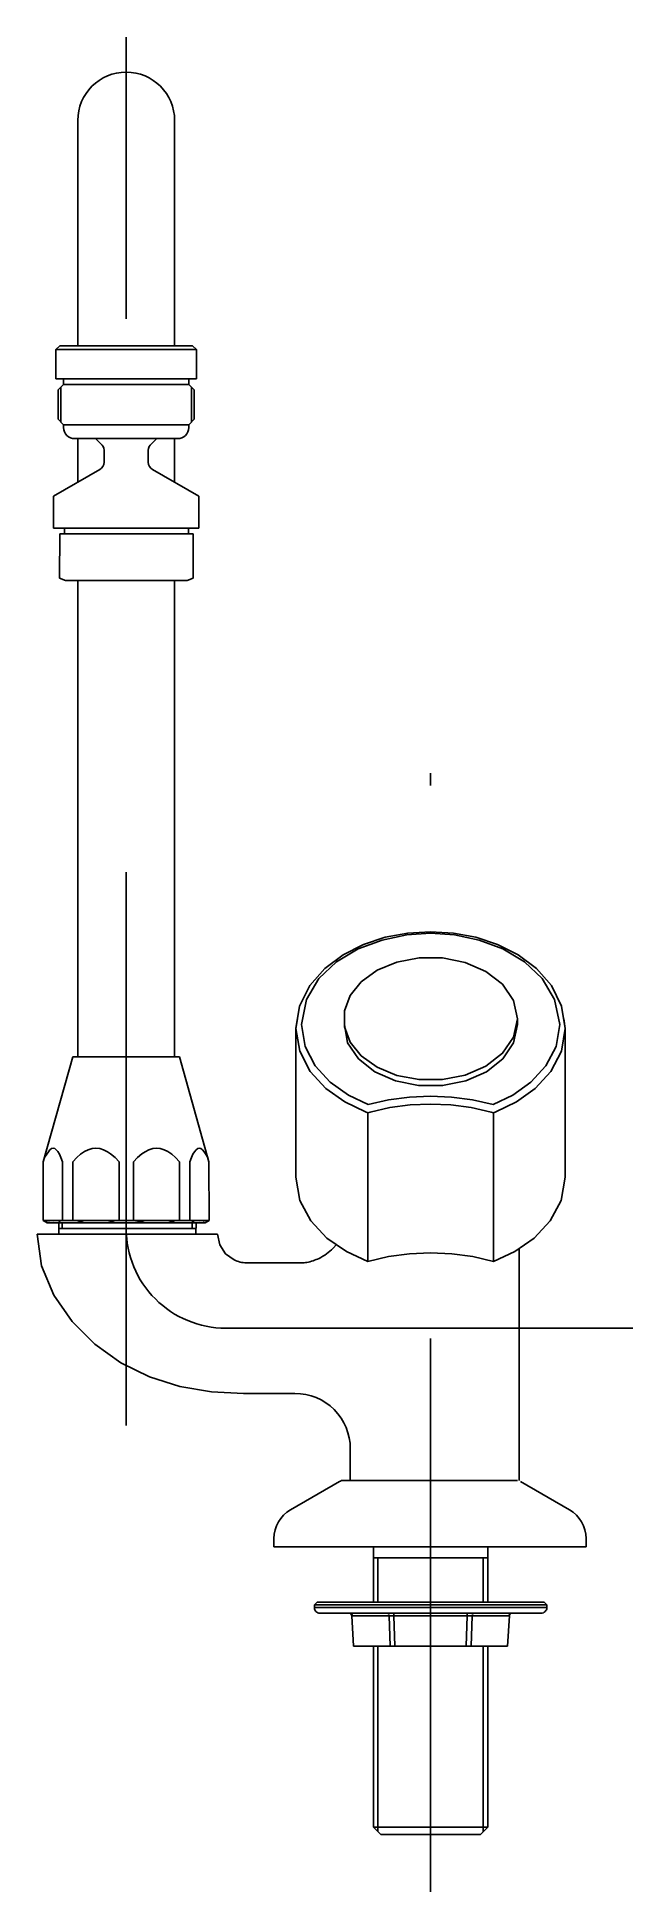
# Model space of a CAD drawing. Extents: x 76.526 to 76.634, y -44.258 to -43.922.
import ezdxf

# ---------------------------------------------------------------- set-up
doc = ezdxf.new("R2010")
doc.units = 0
doc.header["$LTSCALE"] = 0.2
doc.header["$MEASUREMENT"] = 0
doc.linetypes.add('AXES', pattern=[0.54, 0.3, -0.08, 0.08, -0.08])
doc.linetypes.add('CONTINU', pattern=[0])
doc.layers.get('0').update_dxf_attribs({"linetype": 'CONTINUOUS'})
doc.layers.add('DECA_EIXOS', color=5, linetype='AXES')

msp = doc.modelspace()

# ---------------------------------------------------------------- linework, layer by layer
at = {"linetype": 'CONTINU'}
for points in [[(76.55131, -43.93742, 0.999984), (76.53381, -43.93742)], [(76.53126, -43.99292, 0.414214), (76.53326, -43.99492)], [(76.55186, -43.99492, 0.414214), (76.55386, -43.99292)], [(76.53704, -43.99492, 0.045659), (76.538, -43.99584)], [(76.53856, -43.99701, 0.230802), (76.538, -43.99584)], [(76.54712, -43.99585, 0.227744), (76.54656, -43.99701)], [(76.54712, -43.99585, 0.046026), (76.54809, -43.99492)], [(76.53781, -44.00048, 0.267952), (76.53856, -43.99918)], [(76.54656, -43.99918, 0.267941), (76.54731, -44.00048)], [(76.57741, -44.14309, 0.084812), (76.57995, -44.14126)], [(76.56207, -44.14338, 0.108157), (76.56427, -44.14391)], [(76.57428, -44.14391, 0.039299), (76.5752, -44.14382)], [(76.5752, -44.14382, 0.070487), (76.57741, -44.14309)], [(76.58306, -44.17751, 0.414215), (76.57306, -44.16751)], [(76.58188, -44.18322, 0.131653), (76.58108, -44.18344)], [(76.57225, -44.18854, 0.268069), (76.56925, -44.19373)], [(76.62565, -44.19373, 0.268069), (76.62265, -44.18854)], [(76.57656, -44.20622, 0.414231), (76.57756, -44.20722)], [(76.58333, -44.20769, 0.398446), (76.58283, -44.20722)], [(76.6123, -44.20722, 0.398514), (76.6118, -44.20769)], [(76.61756, -44.20722, 0.414803), (76.61856, -44.20622)]]:
    msp.add_lwpolyline(points, format="xyb", dxfattribs=at)
for points in [[(76.53381, -43.97812), (76.53381, -43.93742)], [(76.55131, -43.97812), (76.55131, -43.93742)], [(76.52986, -43.97883), (76.53057, -43.97812)], [(76.52986, -43.97883), (76.55526, -43.97883)], [(76.52986, -43.98412), (76.52986, -43.97883)], [(76.53057, -43.97812), (76.55455, -43.97812)], [(76.53381, -43.97812), (76.55131, -43.97812)], [(76.55526, -43.97883), (76.55455, -43.97812)], [(76.55526, -43.98412), (76.55526, -43.97883)], [(76.53126, -43.98412), (76.52986, -43.98412)], [(76.54256, -43.98412), (76.52986, -43.98412)], [(76.53126, -43.98512), (76.53026, -43.98612)], [(76.53026, -43.99142), (76.53026, -43.98612)], [(76.53076, -43.99192), (76.53076, -43.98562)], [(76.53126, -43.98512), (76.53126, -43.98412)], [(76.53126, -43.98512), (76.55386, -43.98512)], [(76.54256, -43.98412), (76.55526, -43.98412)], [(76.55386, -43.98512), (76.55386, -43.98412)], [(76.55486, -43.98612), (76.55386, -43.98512)], [(76.55436, -43.99192), (76.55436, -43.98562)], [(76.55486, -43.99142), (76.55486, -43.98612)], [(76.53126, -43.99242), (76.53026, -43.99142)], [(76.55386, -43.99242), (76.53126, -43.99242)], [(76.53126, -43.99292), (76.53126, -43.99242)], [(76.55486, -43.99142), (76.55386, -43.99242)], [(76.55386, -43.99292), (76.55386, -43.99242)], [(76.54256, -43.99492), (76.53326, -43.99492)], [(76.53381, -44.00279), (76.53381, -43.99492)], [(76.53856, -43.99918), (76.53856, -43.99701)], [(76.55186, -43.99492), (76.54256, -43.99492)], [(76.54656, -43.99918), (76.54656, -43.99701)], [(76.55131, -44.00279), (76.55131, -43.99492)], [(76.53781, -44.00048), (76.52942, -44.00532)], [(76.5557, -44.00532), (76.54731, -44.00048)], [(76.52942, -44.01113), (76.52942, -44.00532)], [(76.5557, -44.01113), (76.5557, -44.00532)], [(76.52942, -44.01113), (76.54256, -44.01113)], [(76.53055, -44.01214), (76.53054, -44.02014)], [(76.53055, -44.01214), (76.54256, -44.01215)], [(76.5314, -44.01113), (76.5314, -44.01214)], [(76.54256, -44.01113), (76.5557, -44.01113)], [(76.54256, -44.01215), (76.55465, -44.01216)], [(76.5538, -44.01113), (76.5538, -44.01216)], [(76.55465, -44.01216), (76.55464, -44.02016)], [(76.53054, -44.02014), (76.5316, -44.02054)], [(76.5316, -44.02054), (76.55359, -44.02056)], [(76.53381, -44.10667), (76.53381, -44.02055)], [(76.55131, -44.10667), (76.55131, -44.02056)], [(76.55359, -44.02056), (76.55464, -44.02016)], [(76.59756, -44.08405), (76.59344, -44.0843), (76.58937, -44.08506), (76.58545, -44.08636), (76.58176, -44.08822), (76.57844, -44.0907), (76.57572, -44.0938), (76.57388, -44.09749), (76.57321, -44.10156)], [(76.57421, -44.10085), (76.57517, -44.09631), (76.57739, -44.09253), (76.58059, -44.08949), (76.58449, -44.08717), (76.5888, -44.08555), (76.59326, -44.08461), (76.59756, -44.08434)], [(76.59756, -44.08405), (76.60169, -44.0843), (76.60576, -44.08506), (76.60968, -44.08636), (76.61337, -44.08822), (76.61669, -44.0907), (76.61941, -44.0938), (76.62125, -44.09749), (76.62191, -44.10156)], [(76.62091, -44.10085), (76.61996, -44.09631), (76.61774, -44.09253), (76.61454, -44.08949), (76.61064, -44.08717), (76.60633, -44.08555), (76.60187, -44.08461), (76.59756, -44.08434)], [(76.5735, -44.0998), (76.57321, -44.10156)], [(76.58626, -44.1153), (76.58271, -44.1136), (76.57943, -44.11125), (76.57673, -44.1083), (76.5749, -44.10481), (76.57421, -44.10085)], [(76.582, -44.10085), (76.582, -44.09979)], [(76.582, -44.10085), (76.58256, -44.10412), (76.58451, -44.10702), (76.58748, -44.10936), (76.5912, -44.111), (76.59539, -44.11185), (76.59974, -44.11185), (76.60393, -44.111), (76.60765, -44.10936), (76.61062, -44.10702), (76.61257, -44.10412), (76.61326, -44.10085)], [(76.60887, -44.1153), (76.61242, -44.1136), (76.6157, -44.11125), (76.6184, -44.1083), (76.62023, -44.10481), (76.62091, -44.10085)], [(76.61326, -44.10085), (76.61326, -44.09979)], [(76.62163, -44.0998), (76.62191, -44.10156)], [(76.57321, -44.10156), (76.57392, -44.10567), (76.57583, -44.10932), (76.57864, -44.11239), (76.58204, -44.11482), (76.58579, -44.11663)], [(76.57321, -44.10156), (76.57321, -44.12843)], [(76.62191, -44.10156), (76.62121, -44.10567), (76.6193, -44.10932), (76.61649, -44.11239), (76.61309, -44.11482), (76.60934, -44.11663)], [(76.62191, -44.10156), (76.62191, -44.12843)], [(76.53291, -44.10667), (76.52756, -44.12567)], [(76.54256, -44.10667), (76.53291, -44.10667)], [(76.54256, -44.10667), (76.55221, -44.10667)], [(76.55221, -44.10667), (76.55751, -44.12567)], [(76.59756, -44.11379), (76.59376, -44.11396), (76.58998, -44.11446), (76.58626, -44.1153)], [(76.59756, -44.11379), (76.60137, -44.11396), (76.60515, -44.11446), (76.60887, -44.1153)], [(76.58579, -44.11663), (76.5862, -44.11679)], [(76.5862, -44.11679), (76.58663, -44.11666)], [(76.5862, -44.11679), (76.5862, -44.14366)], [(76.58663, -44.11666), (76.59022, -44.11585), (76.59388, -44.11537), (76.59756, -44.1152)], [(76.6085, -44.11666), (76.6049, -44.11585), (76.60125, -44.11537), (76.59756, -44.1152)], [(76.60893, -44.11679), (76.6085, -44.11666)], [(76.60934, -44.11663), (76.60893, -44.11679)], [(76.60893, -44.11679), (76.60893, -44.14366)], [(76.52822, -44.12427), (76.52779, -44.12486)], [(76.5285, -44.12381), (76.52822, -44.12427)], [(76.52878, -44.12347), (76.5285, -44.12381)], [(76.52907, -44.12326), (76.52878, -44.12347)], [(76.52935, -44.12319), (76.52907, -44.12326)], [(76.52964, -44.12326), (76.52935, -44.12319)], [(76.52991, -44.12346), (76.52964, -44.12326)], [(76.5302, -44.12379), (76.52991, -44.12346)], [(76.5305, -44.12429), (76.5302, -44.12379)], [(76.53078, -44.12489), (76.5305, -44.12429)], [(76.53433, -44.12429), (76.53364, -44.12489)], [(76.53505, -44.12379), (76.53433, -44.12429)], [(76.53572, -44.12347), (76.53505, -44.12379)], [(76.53641, -44.12326), (76.53572, -44.12347)], [(76.53709, -44.12319), (76.53641, -44.12326)], [(76.53778, -44.12326), (76.53709, -44.12319)], [(76.53846, -44.12347), (76.53778, -44.12326)], [(76.53916, -44.12381), (76.53846, -44.12347)], [(76.53972, -44.1242), (76.53916, -44.12381)], [(76.54054, -44.12489), (76.53972, -44.1242)], [(76.54459, -44.12489), (76.54541, -44.1242)], [(76.54541, -44.1242), (76.54597, -44.12381)], [(76.54597, -44.12381), (76.54666, -44.12347)], [(76.54666, -44.12347), (76.54735, -44.12326)], [(76.54735, -44.12326), (76.54804, -44.12319)], [(76.54804, -44.12319), (76.54872, -44.12326)], [(76.54872, -44.12326), (76.54941, -44.12347)], [(76.54941, -44.12347), (76.55008, -44.12379)], [(76.55008, -44.12379), (76.5508, -44.12429)], [(76.5508, -44.12429), (76.55149, -44.12489)], [(76.55435, -44.12489), (76.55463, -44.12429)], [(76.55463, -44.12429), (76.55492, -44.12381)], [(76.55492, -44.12381), (76.55522, -44.12346)], [(76.55522, -44.12346), (76.55549, -44.12326)], [(76.55549, -44.12326), (76.55578, -44.12319)], [(76.55578, -44.12319), (76.55606, -44.12326)], [(76.55606, -44.12326), (76.55635, -44.12347)], [(76.55635, -44.12347), (76.55663, -44.12381)], [(76.55663, -44.12381), (76.55687, -44.1242)], [(76.55687, -44.1242), (76.55733, -44.12486)], [(76.52779, -44.12486), (76.52756, -44.12567)], [(76.52756, -44.13624), (76.52756, -44.12567)], [(76.53108, -44.12567), (76.53078, -44.12489)], [(76.53108, -44.13624), (76.53108, -44.12567)], [(76.53364, -44.12489), (76.53291, -44.12567)], [(76.53291, -44.13624), (76.53291, -44.12567)], [(76.54127, -44.12567), (76.54054, -44.12489)], [(76.54127, -44.13624), (76.54127, -44.12567)], [(76.54386, -44.12567), (76.54459, -44.12489)], [(76.54386, -44.13624), (76.54386, -44.12567)], [(76.55149, -44.12489), (76.55222, -44.12567)], [(76.55222, -44.13624), (76.55222, -44.12567)], [(76.55405, -44.12567), (76.55435, -44.12489)], [(76.55405, -44.13624), (76.55405, -44.12567)], [(76.55733, -44.12486), (76.55751, -44.12567)], [(76.55756, -44.13624), (76.55751, -44.12567)], [(76.57321, -44.12843), (76.57395, -44.13262), (76.57593, -44.13633), (76.57884, -44.13944), (76.58236, -44.14187), (76.5862, -44.14366)], [(76.62191, -44.12843), (76.62118, -44.13262), (76.6192, -44.13633), (76.61629, -44.13944), (76.61277, -44.14187), (76.60893, -44.14366)], [(76.54256, -44.13624), (76.52756, -44.13624)], [(76.52831, -44.13667), (76.52756, -44.13624)], [(76.52789, -44.13624), (76.52756, -44.13624)], [(76.52831, -44.13667), (76.52789, -44.13624)], [(76.52826, -44.13648), (76.52831, -44.13667)], [(76.54256, -44.13667), (76.52831, -44.13667)], [(76.52878, -44.13667), (76.52851, -44.13654)], [(76.52907, -44.13667), (76.52878, -44.13667)], [(76.52935, -44.13664), (76.52907, -44.13667)], [(76.52992, -44.13667), (76.52963, -44.13667)], [(76.53036, -44.13667), (76.52992, -44.13667)], [(76.53048, -44.13647), (76.53036, -44.13667)], [(76.53036, -44.13871), (76.53036, -44.13667)], [(76.53036, -44.13771), (76.55519, -44.13771)], [(76.53078, -44.13624), (76.53048, -44.13647)], [(76.53108, -44.13624), (76.53078, -44.13624)], [(76.53101, -44.13771), (76.53101, -44.13667)], [(76.53364, -44.13624), (76.53291, -44.13624)], [(76.53435, -44.13647), (76.53364, -44.13624)], [(76.53505, -44.13667), (76.53435, -44.13647)], [(76.53574, -44.13667), (76.53505, -44.13667)], [(76.53641, -44.13667), (76.53574, -44.13667)], [(76.53709, -44.13667), (76.53641, -44.13667)], [(76.53777, -44.13667), (76.53709, -44.13667)], [(76.53845, -44.13667), (76.53777, -44.13667)], [(76.53913, -44.13667), (76.53845, -44.13667)], [(76.53983, -44.13647), (76.53913, -44.13667)], [(76.54054, -44.13624), (76.53983, -44.13647)], [(76.54127, -44.13624), (76.54054, -44.13624)], [(76.54256, -44.13624), (76.55756, -44.13624)], [(76.54256, -44.13667), (76.55681, -44.13667)], [(76.54386, -44.13624), (76.54459, -44.13637)], [(76.54459, -44.13637), (76.5453, -44.13647)], [(76.5453, -44.13647), (76.546, -44.13667)], [(76.546, -44.13667), (76.54668, -44.13667)], [(76.54668, -44.13667), (76.54735, -44.13667)], [(76.54735, -44.13667), (76.54804, -44.13667)], [(76.54804, -44.13667), (76.54871, -44.13667)], [(76.54871, -44.13667), (76.54941, -44.13667)], [(76.54941, -44.13667), (76.5501, -44.13667)], [(76.5501, -44.13667), (76.55077, -44.13647)], [(76.55077, -44.13647), (76.55149, -44.13624)], [(76.55149, -44.13624), (76.55222, -44.13624)], [(76.55405, -44.13624), (76.55435, -44.13624)], [(76.55435, -44.13624), (76.55464, -44.13647)], [(76.55451, -44.13771), (76.55451, -44.13667)], [(76.55464, -44.13647), (76.55493, -44.13667)], [(76.55493, -44.13667), (76.55522, -44.13667)], [(76.55516, -44.13871), (76.55522, -44.13667)], [(76.55522, -44.13667), (76.5555, -44.13667)], [(76.55578, -44.13664), (76.55606, -44.13667)], [(76.55606, -44.13667), (76.55635, -44.13667)], [(76.55635, -44.13667), (76.55663, -44.13654)], [(76.55681, -44.13667), (76.55756, -44.13624)], [(76.55681, -44.13667), (76.55724, -44.13624)], [(76.55687, -44.13648), (76.55681, -44.13667)], [(76.55724, -44.13624), (76.55756, -44.13624)], [(76.52646, -44.13871), (76.52726, -44.14443), (76.52947, -44.14977), (76.53277, -44.15451), (76.53687, -44.15859), (76.54158, -44.16195), (76.54676, -44.16453), (76.55227, -44.16627), (76.55799, -44.16721), (76.56376, -44.1675)], [(76.54259, -44.13871), (76.52646, -44.13871)], [(76.55907, -44.13871), (76.54259, -44.13871)], [(76.55907, -44.13871), (76.55947, -44.14064), (76.56052, -44.14225), (76.56207, -44.14338)], [(76.57995, -44.14126), (76.58054, -44.14061)], [(76.61356, -44.14133), (76.61356, -44.15519)], [(76.61356, -44.14133), (76.61356, -44.18322)], [(76.56427, -44.14391), (76.57428, -44.14391)], [(76.5862, -44.14366), (76.58993, -44.14277), (76.59374, -44.14225), (76.59756, -44.14207)], [(76.60893, -44.14366), (76.6052, -44.14277), (76.60139, -44.14225), (76.59756, -44.14207)], [(76.61355, -44.1564), (76.61356, -44.15571)], [(76.61356, -44.15519), (76.61356, -44.15571)], [(76.61356, -44.15557), (76.61356, -44.15585)], [(76.56376, -44.1675), (76.56431, -44.16751)], [(76.57306, -44.16751), (76.56431, -44.16751)], [(76.58306, -44.18322), (76.58306, -44.17751)], [(76.58306, -44.18125), (76.58306, -44.18322)], [(76.58108, -44.18344), (76.57225, -44.18854)], [(76.61325, -44.18322), (76.58188, -44.18322)], [(76.61206, -44.18322), (76.58306, -44.18322)], [(76.61382, -44.18344), (76.62265, -44.18854)], [(76.56925, -44.19373), (76.56925, -44.19522)], [(76.62565, -44.19373), (76.62565, -44.19522)], [(76.56925, -44.19522), (76.62565, -44.19522)], [(76.58724, -44.20522), (76.58724, -44.19522)], [(76.60789, -44.19722), (76.58724, -44.19722)], [(76.58804, -44.20522), (76.58804, -44.19722)], [(76.60709, -44.20522), (76.60709, -44.19722)], [(76.60789, -44.20522), (76.60789, -44.19522)], [(76.57656, -44.20572), (76.57706, -44.20522)], [(76.57656, -44.20622), (76.57656, -44.20572)], [(76.57656, -44.20572), (76.61856, -44.20572)], [(76.57656, -44.20622), (76.61856, -44.20622)], [(76.57706, -44.20522), (76.61806, -44.20522)], [(76.57756, -44.20722), (76.61756, -44.20722)], [(76.58318, -44.20722), (76.5834, -44.20745)], [(76.5834, -44.20745), (76.58333, -44.20769)], [(76.58333, -44.20769), (76.58366, -44.21321)], [(76.58333, -44.20769), (76.59008, -44.20769)], [(76.58965, -44.20722), (76.58986, -44.20728)], [(76.59001, -44.20745), (76.59008, -44.20769)], [(76.5903, -44.20769), (76.59008, -44.20769)], [(76.59008, -44.20769), (76.59025, -44.21321)], [(76.5906, -44.20769), (76.5903, -44.20769)], [(76.59095, -44.20769), (76.5906, -44.20769)], [(76.59095, -44.20769), (76.59095, -44.20722)], [(76.59095, -44.20769), (76.59111, -44.21321)], [(76.59095, -44.20769), (76.60418, -44.20769)], [(76.59756, -44.20722), (76.59756, -44.20522)], [(76.60402, -44.21321), (76.60418, -44.20769)], [(76.60418, -44.20769), (76.60418, -44.20722)], [(76.60418, -44.20769), (76.60453, -44.20769)], [(76.60453, -44.20769), (76.60483, -44.20769)], [(76.60483, -44.20769), (76.60505, -44.20769)], [(76.60488, -44.21321), (76.60505, -44.20769)], [(76.60511, -44.20745), (76.60505, -44.20769)], [(76.60505, -44.20769), (76.6118, -44.20769)], [(76.60548, -44.20722), (76.60527, -44.20728)], [(76.61147, -44.21321), (76.6118, -44.20769)], [(76.61173, -44.20745), (76.6118, -44.20769)], [(76.6121, -44.20722), (76.61189, -44.20728)], [(76.61806, -44.20522), (76.61856, -44.20572)], [(76.61856, -44.20622), (76.61856, -44.20572)], [(76.58366, -44.21321), (76.61147, -44.21321)], [(76.58724, -44.2459), (76.58724, -44.21321)], [(76.58804, -44.2467), (76.58804, -44.21321)], [(76.60709, -44.2467), (76.60709, -44.21321)], [(76.60789, -44.2459), (76.60789, -44.21321)], [(76.58856, -44.24722), (76.58724, -44.2459)], [(76.60789, -44.2459), (76.58724, -44.2459)], [(76.60656, -44.24722), (76.58856, -44.24722)], [(76.60789, -44.2459), (76.60656, -44.24722)]]:
    msp.add_lwpolyline(points, dxfattribs=at)
msp.add_lwpolyline([(76.61326, -44.09979), (76.61255, -44.09648), (76.61056, -44.09356), (76.60755, -44.09123), (76.60384, -44.08961), (76.59971, -44.08879), (76.5955, -44.08878), (76.59148, -44.08956), (76.58792, -44.09103), (76.58505, -44.09309), (76.58303, -44.09559), (76.582, -44.09836), (76.582, -44.10122), (76.58303, -44.10399), (76.58505, -44.10649), (76.58792, -44.10855), (76.59148, -44.11002), (76.5955, -44.11079), (76.59971, -44.11079), (76.60384, -44.10997), (76.60755, -44.10835), (76.61056, -44.10602), (76.61255, -44.1031)], close=True, dxfattribs=at)
at = {"layer": 'DECA_EIXOS'}
for points in [[(76.54256, -44.17329), (76.54256, -43.92234)], [(76.59756, -44.25761), (76.59756, -44.05541)], [(76.63412, -44.15571), (76.56056, -44.15571)]]:
    msp.add_lwpolyline(points, dxfattribs=at)
msp.add_lwpolyline([(76.54256, -44.13771, 0.414256), (76.56056, -44.15571)], format="xyb", dxfattribs=at)

doc.saveas('drawing.dxf')
